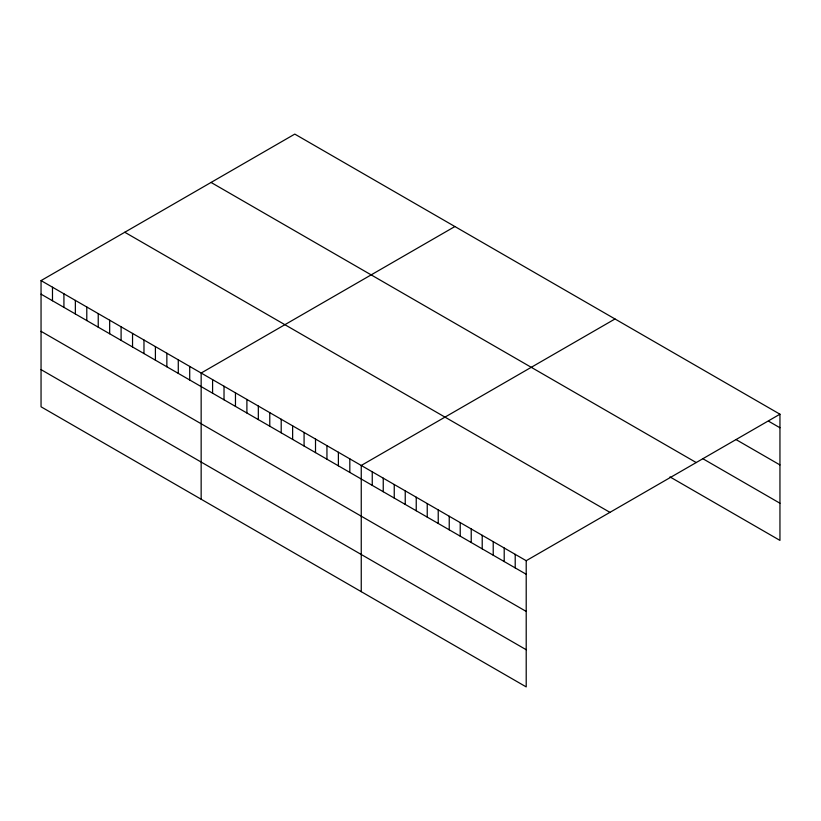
<?xml version="1.0" encoding="UTF-8"?>
<svg xmlns="http://www.w3.org/2000/svg" width="821" height="821" viewBox="0 0 821 821"><rect width="100%" height="100%" fill="white"/><g stroke="black" fill="none" stroke-linecap="round" stroke-linejoin="round"><path stroke-width="1.23" d="M41.05 280.597L526.21 560.702L526.21 686.9L41.05 406.795L41.05 280.597L294.79 134.1L779.95 414.205L779.95 540.403L669.977 476.909M454.896 226.534L201.155 373.032L201.155 499.23M615.001 318.969L361.25 465.466L361.25 591.664M526.21 560.702L779.95 414.205M768.949 421.409L779.95 427.762M735.965 439.533L779.95 464.932M702.971 458.785L779.95 503.232M211.059 182.447L696.218 462.551M124.782 232.251L609.941 512.355M41.05 294.154L526.21 574.259M41.05 331.325L526.21 611.429M41.05 369.624L526.21 649.729M515.208 554.349L515.208 567.906M504.207 548.007L504.207 561.564M493.216 541.655L493.216 555.212M482.214 535.302L482.214 548.859M471.223 528.96L471.223 542.517M460.222 522.608L460.222 536.164M449.231 516.255L449.231 529.812M438.229 509.913L438.229 523.47M427.238 503.56L427.238 517.117M416.237 497.208L416.237 510.765M405.235 490.866L405.235 504.422M394.244 484.513L394.244 498.07M383.243 478.161L383.243 491.728M372.252 471.818L372.252 485.375M349.818 458.867L349.818 472.424M338.385 452.258L338.385 465.815M326.943 445.659L326.943 459.216M315.51 439.061L315.51 452.617M304.078 432.451L304.078 446.008M292.635 425.853L292.635 439.409M281.203 419.254L281.203 432.811M269.77 412.645L269.77 426.202M258.328 406.046L258.328 419.603M246.895 399.447L246.895 413.004M235.463 392.838L235.463 406.395M224.02 386.239L224.02 399.796M212.588 379.63L212.588 393.197M189.713 366.433L189.713 379.99M178.28 359.824L178.28 373.391M166.848 353.225L166.848 366.782M155.405 346.626L155.405 360.183M143.973 340.017L143.973 353.584M132.54 333.418L132.54 346.975M121.098 326.82L121.098 340.376M109.665 320.211L109.665 333.767M98.233 313.612L98.233 327.169M86.79 307.013L86.79 320.57M75.358 300.404L75.358 313.961M63.925 293.805L63.925 307.362M52.482 287.206L52.482 300.763"/></g></svg>
